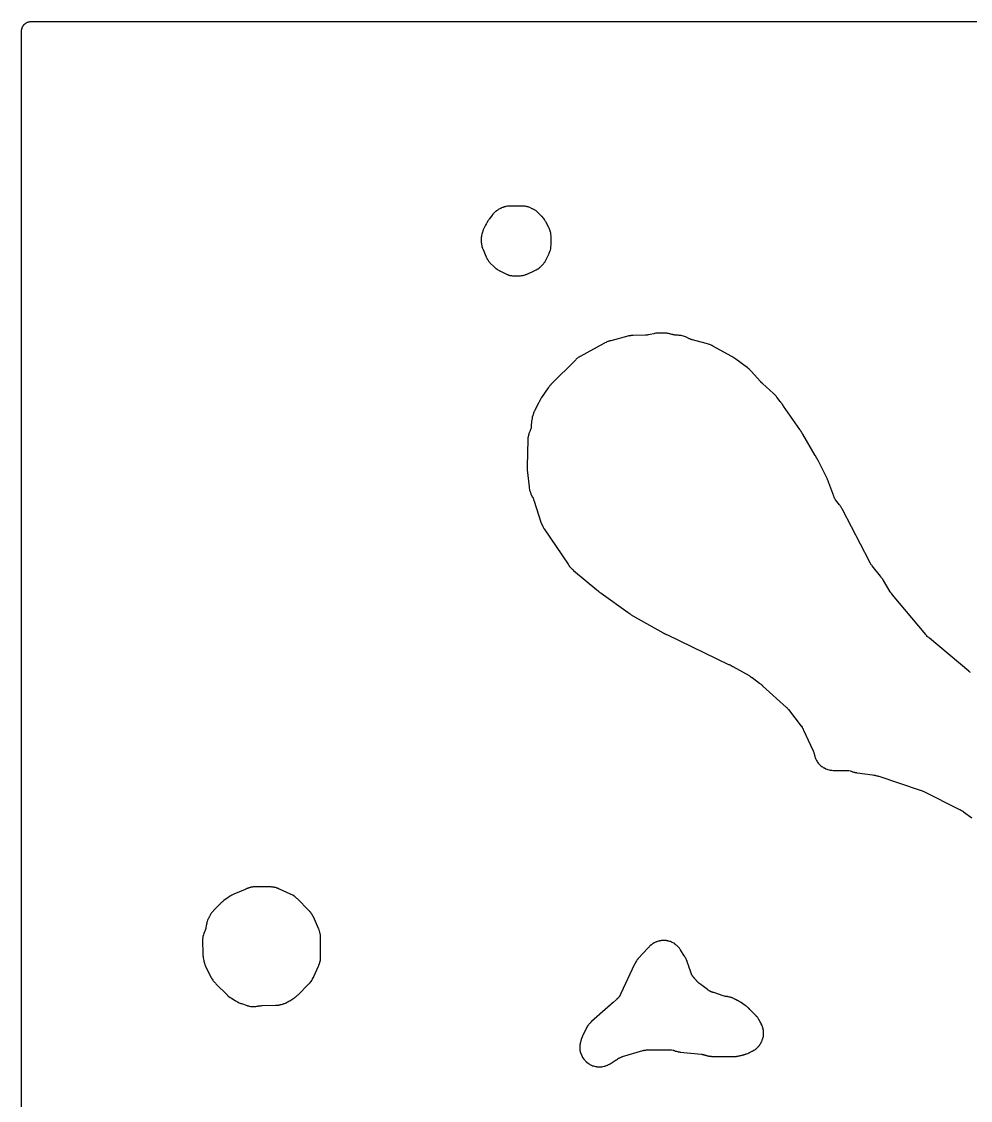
# Model space of a CAD drawing. Header units: millimetres. Extents: x 0 to 300, y 0 to 300.
# Drawn here: x -0.1 to 120.9, y 162.5 to 300.1 of the extents above; entities that cross this region are included whole.
import ezdxf

# ---------------------------------------------------------------- set-up
doc = ezdxf.new("R2010")
doc.units = ezdxf.units.MM
doc.layers.add('CUT', color=7, linetype='CONTINUOUS')

msp = doc.modelspace()

# ---------------------------------------------------------------- linework, layer by layer
at = {"layer": 'CUT'}
for points in [[(-0.08, 1.15), (-0.08, 298.84), (-0.08, 298.85), (-0.07, 298.98), (-0.07, 298.99), (-0.07, 299), (-0.06, 299.01), (-0.06, 299.02), (-0.06, 299.03), (-0.05, 299.09), (-0.05, 299.11), (-0.05, 299.12), (-0.04, 299.14), (-0.03, 299.17), (-0.02, 299.22), (-0.02, 299.23), (-0.02, 299.24), (0, 299.3), (0.01, 299.32), (0.02, 299.33), (0.04, 299.37), (0.05, 299.4), (0.06, 299.43), (0.07, 299.44), (0.08, 299.45), (0.08, 299.46), (0.12, 299.53), (0.13, 299.54), (0.14, 299.55), (0.16, 299.58), (0.17, 299.59), (0.19, 299.63), (0.2, 299.63), (0.21, 299.65), (0.22, 299.66), (0.23, 299.67), (0.27, 299.72), (0.28, 299.72), (0.31, 299.75), (0.36, 299.8), (0.39, 299.82), (0.4, 299.82), (0.41, 299.83), (0.45, 299.86), (0.46, 299.87), (0.56, 299.93), (0.57, 299.94), (0.66, 299.98), (0.67, 299.98), (0.73, 300), (0.75, 300.01), (0.78, 300.02), (0.88, 300.04), (1.01, 300.06), (1.14, 300.07), (1.15, 300.07), (298.85, 300.07)], [(120.92, 217.09), (120.86, 217.13), (120.78, 217.19), (120.75, 217.22), (120.72, 217.24), (120.71, 217.25), (115.7, 221.45), (115.69, 221.46), (115.6, 221.54), (115.46, 221.65), (115.43, 221.68), (115.42, 221.69), (115.41, 221.7), (115.31, 221.82), (115.28, 221.85), (115.27, 221.87), (115.23, 221.92), (110.96, 227.01), (110.89, 227.11), (110.83, 227.19), (110.78, 227.24), (110.77, 227.25), (110.76, 227.26), (110.75, 227.27), (110.7, 227.36), (110.7, 227.37), (109.84, 228.81), (109.8, 228.87), (109.79, 228.89), (109.78, 228.9), (109.74, 228.96), (109.74, 228.97), (109.67, 229.06), (109.63, 229.1), (109.63, 229.11), (109.62, 229.12), (109.59, 229.17), (109.58, 229.18), (109.57, 229.19), (109.56, 229.21), (109.55, 229.22), (109.54, 229.23), (109.53, 229.25), (109.51, 229.27), (109.47, 229.32), (109.43, 229.36), (108.4, 230.67), (108.4, 230.68), (108.34, 230.77), (108.28, 230.83), (108.19, 230.97), (108.18, 230.98), (108.18, 230.99), (108.15, 231.02), (108.15, 231.03), (108.09, 231.15), (108.08, 231.16), (108.06, 231.21), (108.03, 231.25), (104.62, 237.85), (104.59, 237.89), (104.58, 237.91), (104.55, 237.97), (104.53, 238), (104.53, 238.01), (104.48, 238.1), (104.45, 238.14), (104.44, 238.17), (104.38, 238.27), (104.37, 238.28), (104.31, 238.36), (104.3, 238.37), (104.29, 238.38), (104.27, 238.41), (104.23, 238.45), (104.23, 238.46), (104.21, 238.48), (103.87, 238.89), (103.75, 239.04), (103.75, 239.05), (103.73, 239.08), (103.71, 239.11), (103.62, 239.26), (103.62, 239.27), (103.61, 239.29), (103.6, 239.31), (103.57, 239.37), (103.55, 239.42), (103.55, 239.43), (103.51, 239.54), (103.48, 239.59), (102.87, 241.27), (102.84, 241.33), (102.83, 241.35), (102.83, 241.36), (102.81, 241.4), (102.8, 241.42), (102.8, 241.43), (102.8, 241.44), (102.79, 241.47), (102.78, 241.5), (102.76, 241.54), (102.73, 241.62), (102.72, 241.63), (102.71, 241.67), (102.7, 241.69), (102.69, 241.74), (102.64, 241.84), (101.49, 244.11), (101.46, 244.17), (101.44, 244.21), (101.42, 244.24), (101.41, 244.26), (101.4, 244.27), (101.39, 244.31), (101.38, 244.31), (101.38, 244.32), (101.37, 244.33), (101.35, 244.37), (101.34, 244.38), (101.33, 244.4), (101.32, 244.42), (101.31, 244.44), (101.3, 244.45), (101.3, 244.46), (101.29, 244.47), (101.28, 244.49), (101.26, 244.52), (101.25, 244.53), (101.25, 244.54), (101.23, 244.59), (101.2, 244.63), (101.19, 244.65), (101.16, 244.71), (101.16, 244.72), (101.15, 244.73), (101.14, 244.74), (99.55, 247.47), (99.51, 247.53), (99.5, 247.54), (99.49, 247.55), (99.49, 247.56), (99.48, 247.56), (99.48, 247.57), (99.47, 247.58), (99.46, 247.6), (99.45, 247.62), (99.43, 247.67), (99.42, 247.68), (99.4, 247.71), (99.39, 247.73), (99.37, 247.77), (99.36, 247.78), (99.35, 247.8), (99.34, 247.81), (99.33, 247.82), (99.33, 247.83), (99.32, 247.84), (99.31, 247.86), (99.29, 247.89), (99.25, 247.95), (99.22, 247.98), (99.18, 248.04), (99.17, 248.05), (99.16, 248.06), (97.09, 251.03), (97.06, 251.06), (97.05, 251.09), (97.03, 251.11), (97.02, 251.14), (97.01, 251.16), (96.98, 251.2), (96.98, 251.21), (96.95, 251.26), (96.93, 251.29), (96.9, 251.33), (96.86, 251.38), (96.83, 251.43), (96.8, 251.46), (96.78, 251.49), (96.74, 251.53), (96.68, 251.61), (96.67, 251.62), (96.64, 251.65), (96.22, 252.21), (96.17, 252.27), (96.03, 252.43), (96, 252.47), (95.99, 252.48), (95.98, 252.49), (95.96, 252.51), (95.92, 252.55), (95.91, 252.57), (95.82, 252.65), (95.8, 252.66), (94.41, 253.92), (94.39, 253.94), (94.29, 254.03), (94.26, 254.05), (94.25, 254.06), (94.23, 254.08), (94.21, 254.1), (94.2, 254.11), (94.18, 254.13), (94.09, 254.21), (92.98, 255.47), (92.95, 255.5), (92.93, 255.53), (92.91, 255.55), (92.9, 255.56), (92.88, 255.58), (92.83, 255.64), (92.75, 255.71), (92.69, 255.76), (92.5, 255.92), (92.45, 255.96), (91.01, 257.04), (90.96, 257.08), (90.94, 257.09), (90.93, 257.1), (90.92, 257.11), (90.91, 257.11), (90.88, 257.13), (90.83, 257.17), (90.79, 257.19), (90.75, 257.22), (90.7, 257.26), (90.65, 257.28), (90.62, 257.3), (90.59, 257.32), (90.57, 257.33), (90.49, 257.37), (90.48, 257.37), (88.08, 258.68), (88.05, 258.71), (87.94, 258.77), (87.78, 258.85), (87.69, 258.89), (87.61, 258.92), (87.4, 258.99), (87.39, 258.99), (87.24, 259.04), (85.48, 259.5), (85.44, 259.51), (85.42, 259.52), (85.37, 259.53), (85.34, 259.54), (85.3, 259.55), (85.28, 259.56), (85.27, 259.56), (85.25, 259.56), (85.24, 259.57), (85.23, 259.57), (85.14, 259.61), (85.12, 259.62), (85.09, 259.63), (85.07, 259.64), (84.99, 259.69), (84.74, 259.81), (84.72, 259.82), (84.59, 259.88), (84.44, 259.94), (84.31, 259.98), (84.18, 260.01), (84.02, 260.04), (83.92, 260.05), (83.82, 260.06), (83.78, 260.07), (83.63, 260.08), (83.57, 260.08), (83.55, 260.08), (83.53, 260.08), (83.35, 260.09), (83.33, 260.09), (83.3, 260.09), (83.22, 260.11), (83.13, 260.12), (83.02, 260.15), (82.97, 260.17), (82.83, 260.2), (82.72, 260.22), (82.65, 260.25), (82.54, 260.28), (82.43, 260.3), (82.35, 260.31), (82.27, 260.32), (82.22, 260.33), (82.09, 260.34), (82.04, 260.34), (81.26, 260.36), (81.23, 260.36), (81.14, 260.36), (81.02, 260.35), (80.82, 260.33), (80.69, 260.31), (80.64, 260.3), (80.56, 260.28), (80.53, 260.27), (80.07, 260.17), (79.86, 260.13), (79.81, 260.12), (79.76, 260.12), (79.69, 260.11), (79.55, 260.1), (79.53, 260.1), (79.5, 260.1), (77.91, 260.06), (77.81, 260.06), (77.71, 260.06), (77.62, 260.04), (77.61, 260.04), (77.6, 260.04), (77.55, 260.03), (77.47, 260.02), (77.44, 260.01), (77.42, 260.01), (77.32, 259.99), (77.25, 259.97), (75.07, 259.39), (75.06, 259.39), (74.99, 259.37), (74.95, 259.36), (74.84, 259.32), (74.81, 259.31), (74.72, 259.28), (74.67, 259.27), (74.56, 259.23), (74.45, 259.18), (74.29, 259.1), (74.24, 259.07), (74.18, 259.04), (74.17, 259.03), (71.17, 257.39), (71.13, 257.37), (71.11, 257.36), (71.02, 257.31), (71, 257.3), (70.98, 257.29), (70.91, 257.24), (70.8, 257.16), (70.73, 257.1), (70.66, 257.04), (70.59, 256.97), (67.45, 253.83), (67.4, 253.78), (67.33, 253.7), (67.3, 253.66), (67.28, 253.64), (67.27, 253.63), (67.26, 253.62), (67.23, 253.58), (67.18, 253.52), (67.11, 253.43), (67.1, 253.42), (67.09, 253.4), (66.22, 252.14), (66.18, 252.08), (66.15, 252.03), (66.13, 251.99), (66.11, 251.95), (66.1, 251.94), (66.09, 251.91), (66.07, 251.88), (66.06, 251.86), (66.04, 251.82), (66.01, 251.77), (65.96, 251.66), (65.95, 251.65), (65.95, 251.64), (65.91, 251.56), (65.88, 251.49), (65.42, 250.6), (65.4, 250.57), (65.39, 250.56), (65.39, 250.55), (65.36, 250.48), (65.31, 250.39), (65.3, 250.35), (65.29, 250.33), (65.26, 250.27), (65.22, 250.17), (65.2, 250.09), (65.1, 249.82), (65.08, 249.76), (65.05, 249.66), (65.03, 249.58), (65.01, 249.49), (65.01, 249.46), (64.97, 249.27), (64.95, 249.18), (64.94, 249.09), (64.91, 248.55), (64.91, 248.48), (64.91, 248.43), (64.91, 248.39), (64.89, 248.25), (64.86, 248.14), (64.83, 248.05), (64.79, 247.95), (64.77, 247.91), (64.77, 247.9), (64.73, 247.82), (64.7, 247.74), (64.69, 247.72), (64.65, 247.64), (64.61, 247.54), (64.59, 247.48), (64.56, 247.35), (64.51, 247.12), (64.49, 247), (64.48, 246.87), (64.48, 246.79), (64.38, 243.35), (64.38, 243.32), (64.38, 243.2), (64.38, 243.09), (64.39, 242.98), (64.4, 242.98), (64.4, 242.92), (64.65, 240.75), (64.65, 240.68), (64.66, 240.63), (64.66, 240.58), (64.68, 240.44), (64.7, 240.34), (64.73, 240.24), (64.77, 240.14), (64.77, 240.12), (64.8, 240.02), (64.85, 239.91), (64.88, 239.84), (64.92, 239.75), (65.08, 239.44), (65.14, 239.32), (65.18, 239.22), (65.19, 239.19), (65.21, 239.1), (65.23, 239.04), (66.2, 236.13), (66.22, 236.1), (66.23, 236.07), (66.24, 236.03), (66.25, 236.01), (66.27, 235.97), (66.28, 235.95), (66.28, 235.94), (66.29, 235.92), (66.31, 235.87), (66.32, 235.84), (66.33, 235.81), (66.38, 235.7), (66.43, 235.61), (66.48, 235.52), (66.52, 235.47), (66.54, 235.44), (66.56, 235.41), (66.57, 235.4), (66.58, 235.39), (69.63, 230.89), (69.65, 230.85), (69.65, 230.84), (69.71, 230.74), (69.79, 230.64), (69.81, 230.61), (69.87, 230.54), (69.88, 230.52), (69.95, 230.44), (70.03, 230.37), (70.13, 230.28), (70.17, 230.25), (70.2, 230.23), (70.22, 230.2), (70.24, 230.18), (70.26, 230.17), (70.32, 230.11), (73.27, 227.64), (73.29, 227.62), (73.32, 227.6), (73.35, 227.57), (73.36, 227.56), (73.38, 227.54), (73.39, 227.54), (73.41, 227.52), (73.43, 227.51), (73.43, 227.5), (73.44, 227.49), (73.46, 227.48), (73.47, 227.47), (73.49, 227.45), (73.5, 227.44), (73.51, 227.43), (73.53, 227.41), (73.58, 227.36), (73.66, 227.3), (73.73, 227.25), (73.77, 227.23), (73.81, 227.2), (73.82, 227.2), (77.28, 224.73), (77.29, 224.72), (77.31, 224.71), (77.36, 224.66), (77.39, 224.64), (77.44, 224.6), (77.48, 224.57), (77.49, 224.56), (77.51, 224.55), (77.52, 224.55), (77.6, 224.49), (77.61, 224.48), (77.63, 224.47), (77.64, 224.46), (77.72, 224.41), (77.75, 224.39), (77.76, 224.39), (77.78, 224.37), (77.86, 224.32), (81.72, 222.15), (81.75, 222.14), (81.76, 222.14), (81.76, 222.13), (81.77, 222.13), (81.78, 222.12), (81.79, 222.12), (81.83, 222.1), (81.84, 222.09), (81.86, 222.08), (81.91, 222.05), (81.92, 222.05), (81.93, 222.04), (81.98, 222.01), (82.07, 221.98), (82.09, 221.97), (82.11, 221.96), (82.12, 221.96), (82.13, 221.95), (82.17, 221.93), (82.27, 221.88), (90.08, 218.13), (90.09, 218.13), (90.12, 218.12), (90.17, 218.1), (90.22, 218.07), (90.25, 218.06), (90.26, 218.05), (90.31, 218.03), (90.33, 218.02), (90.35, 218.01), (90.37, 218), (90.43, 217.96), (90.46, 217.94), (90.5, 217.92), (90.57, 217.88), (90.59, 217.87), (90.61, 217.86), (92.71, 216.69), (92.8, 216.63), (92.82, 216.61), (92.84, 216.6), (92.86, 216.58), (92.93, 216.53), (93.03, 216.47), (93.07, 216.45), (93.09, 216.44), (94.04, 215.72), (94.05, 215.71), (94.16, 215.63), (94.25, 215.57), (94.26, 215.56), (94.36, 215.47), (94.37, 215.46), (94.38, 215.45), (94.42, 215.41), (94.44, 215.4), (94.46, 215.37), (97.45, 212.65), (97.46, 212.64), (97.53, 212.59), (97.59, 212.52), (97.6, 212.51), (97.71, 212.37), (99.35, 210.24), (99.36, 210.23), (99.46, 210.11), (99.46, 210.1), (99.51, 210), (99.57, 209.89), (99.59, 209.86), (99.61, 209.83), (99.65, 209.74), (100.83, 207.18), (100.84, 207.15), (100.85, 207.13), (100.87, 207.09), (100.91, 207), (100.95, 206.9), (100.98, 206.77), (100.98, 206.74), (100.99, 206.69), (101.02, 206.59), (101.03, 206.56), (101.04, 206.53), (101.05, 206.49), (101.06, 206.47), (101.06, 206.45), (101.08, 206.37), (101.09, 206.34), (101.12, 206.24), (101.17, 206.13), (101.18, 206.11), (101.24, 205.97), (101.3, 205.86), (101.36, 205.76), (101.43, 205.66), (101.52, 205.54), (101.63, 205.41), (101.69, 205.36), (101.7, 205.34), (101.73, 205.31), (101.77, 205.28), (101.77, 205.27), (101.86, 205.19), (101.95, 205.12), (102.04, 205.06), (102.14, 205), (102.23, 204.95), (102.3, 204.92), (102.47, 204.83), (102.48, 204.83), (102.5, 204.82), (102.62, 204.76), (102.75, 204.73), (102.91, 204.69), (103.02, 204.66), (103.15, 204.64), (103.16, 204.64), (103.23, 204.63), (103.4, 204.62), (103.43, 204.62), (105.17, 204.59), (105.19, 204.59), (105.24, 204.59), (105.43, 204.58), (105.57, 204.56), (105.6, 204.55), (105.73, 204.51), (105.78, 204.49), (105.79, 204.49), (105.8, 204.48), (105.81, 204.48), (105.82, 204.48), (105.83, 204.47), (105.84, 204.47), (105.9, 204.44), (105.91, 204.43), (105.93, 204.43), (106.04, 204.4), (106.08, 204.39), (106.13, 204.37), (106.18, 204.36), (106.21, 204.36), (106.38, 204.33), (106.39, 204.33), (106.45, 204.32), (106.49, 204.31), (108.43, 204.06), (108.59, 204.02), (108.64, 204.01), (108.68, 204.01), (108.7, 204), (108.73, 204), (108.76, 204), (108.78, 203.99), (108.83, 203.98), (108.84, 203.98), (108.97, 203.94), (108.99, 203.93), (109.02, 203.93), (109.07, 203.91), (109.08, 203.91), (109.17, 203.88), (109.22, 203.87), (114.53, 202.1), (114.7, 202.03), (114.75, 202.01), (114.83, 201.98), (114.87, 201.96), (114.89, 201.95), (119.52, 199.64), (119.55, 199.62), (119.65, 199.57), (119.66, 199.56), (119.73, 199.53), (119.75, 199.52), (119.76, 199.52), (119.77, 199.51), (119.85, 199.46), (119.87, 199.45), (119.92, 199.41), (119.94, 199.4), (120.04, 199.33), (121.11, 198.56)]]:
    msp.add_lwpolyline(points, dxfattribs=at)
for points in [[(58.67, 271.27), (58.68, 271.24), (58.71, 271.16), (58.71, 271.15), (58.72, 271.12), (58.73, 271.1), (58.77, 271.02), (58.77, 271.01), (58.78, 271), (59.14, 270.15), (59.15, 270.12), (59.18, 270.05), (59.2, 270.01), (59.2, 270), (59.21, 269.99), (59.25, 269.89), (59.31, 269.79), (59.38, 269.69), (59.4, 269.65), (59.41, 269.63), (59.47, 269.54), (59.54, 269.45), (59.62, 269.36), (59.69, 269.29), (60.13, 268.85), (60.19, 268.8), (60.36, 268.65), (60.44, 268.58), (60.55, 268.5), (60.65, 268.44), (60.82, 268.34), (60.86, 268.31), (60.91, 268.28), (60.99, 268.24), (61.59, 267.94), (61.67, 267.9), (61.74, 267.87), (61.76, 267.86), (61.84, 267.83), (61.87, 267.81), (61.99, 267.77), (62.02, 267.77), (62.05, 267.76), (62.06, 267.76), (62.08, 267.75), (62.1, 267.75), (62.17, 267.72), (62.28, 267.7), (62.4, 267.68), (62.51, 267.67), (62.55, 267.67), (62.63, 267.66), (63.33, 267.66), (63.4, 267.66), (63.56, 267.67), (63.69, 267.69), (63.75, 267.7), (63.86, 267.72), (63.97, 267.75), (63.99, 267.75), (64.13, 267.79), (64.22, 267.82), (64.25, 267.83), (64.35, 267.87), (64.45, 267.92), (64.47, 267.93), (65.28, 268.28), (65.37, 268.32), (65.55, 268.41), (65.58, 268.43), (65.67, 268.48), (65.69, 268.49), (65.76, 268.54), (65.8, 268.56), (65.91, 268.64), (65.98, 268.7), (66.05, 268.76), (66.11, 268.82), (66.26, 268.97), (66.32, 269.03), (66.44, 269.16), (66.48, 269.2), (66.53, 269.26), (66.6, 269.36), (66.61, 269.37), (66.62, 269.39), (66.63, 269.4), (66.67, 269.46), (66.69, 269.48), (66.74, 269.57), (66.79, 269.66), (66.83, 269.76), (67.17, 270.43), (67.2, 270.51), (67.22, 270.56), (67.26, 270.66), (67.3, 270.75), (67.34, 270.9), (67.35, 270.92), (67.36, 270.95), (67.4, 271.09), (67.42, 271.23), (67.43, 271.35), (67.43, 271.38), (67.44, 271.55), (67.44, 271.62), (67.44, 272.75), (67.43, 272.92), (67.41, 273.06), (67.4, 273.12), (67.37, 273.23), (67.35, 273.28), (67.35, 273.3), (67.34, 273.32), (67.34, 273.33), (67.33, 273.36), (67.33, 273.39), (67.29, 273.51), (67.24, 273.62), (67.19, 273.73), (67.17, 273.77), (66.85, 274.41), (66.83, 274.44), (66.8, 274.5), (66.78, 274.54), (66.75, 274.58), (66.74, 274.59), (66.65, 274.75), (66.59, 274.85), (66.51, 274.96), (66.44, 275.04), (66.29, 275.21), (66.24, 275.27), (65.81, 275.7), (65.76, 275.74), (65.66, 275.83), (65.64, 275.85), (65.57, 275.91), (65.48, 275.98), (65.39, 276.04), (65.32, 276.08), (65.23, 276.13), (65.06, 276.21), (65.04, 276.22), (64.75, 276.35), (64.72, 276.36), (64.6, 276.41), (64.52, 276.44), (64.43, 276.46), (64.39, 276.47), (64.37, 276.48), (64.24, 276.51), (64.1, 276.53), (64.01, 276.54), (63.95, 276.55), (63.78, 276.56), (63.69, 276.56), (62.27, 276.54), (62.12, 276.54), (62.01, 276.53), (61.9, 276.52), (61.7, 276.48), (61.69, 276.48), (61.67, 276.48), (61.65, 276.48), (61.62, 276.47), (61.59, 276.47), (61.56, 276.46), (61.47, 276.44), (61.45, 276.43), (61.44, 276.43), (61.43, 276.43), (61.36, 276.4), (61.33, 276.38), (61.32, 276.38), (61.31, 276.38), (61.29, 276.37), (61.25, 276.35), (61.12, 276.31), (61.02, 276.26), (61.01, 276.26), (60.97, 276.24), (60.91, 276.21), (60.8, 276.15), (60.71, 276.09), (60.68, 276.07), (60.59, 276.02), (60.59, 276.01), (60.56, 276), (60.46, 275.93), (60.43, 275.91), (60.38, 275.87), (60.37, 275.87), (60.32, 275.83), (60.22, 275.74), (60.13, 275.65), (60.1, 275.62), (60.09, 275.6), (60.07, 275.58), (60.04, 275.54), (60.03, 275.54), (60.03, 275.53), (60.02, 275.52), (60, 275.5), (59.97, 275.46), (59.96, 275.45), (59.95, 275.44), (59.94, 275.42), (59.93, 275.41), (59.91, 275.39), (59.57, 274.92), (59.56, 274.91), (59.53, 274.87), (59.52, 274.86), (59.51, 274.84), (59.5, 274.83), (59.5, 274.82), (59.46, 274.77), (59.42, 274.72), (59.38, 274.65), (59.36, 274.61), (59.35, 274.59), (59.33, 274.56), (59.31, 274.53), (59.28, 274.47), (59.25, 274.43), (59.21, 274.33), (59.2, 274.31), (59.18, 274.29), (59.15, 274.24), (59.09, 274.12), (58.8, 273.51), (58.76, 273.41), (58.73, 273.33), (58.7, 273.24), (58.69, 273.22), (58.65, 273.1), (58.6, 272.95), (58.57, 272.82), (58.55, 272.69), (58.54, 272.55), (58.54, 272.51), (58.53, 272.35), (58.53, 272.25), (58.54, 271.98), (58.54, 271.92), (58.55, 271.8), (58.56, 271.68), (58.6, 271.48), (58.63, 271.38)], [(23.03, 181.26), (23.03, 181.24), (23.03, 181.14), (23.05, 180.91), (23.06, 180.91), (23.06, 180.87), (23.07, 180.83), (23.08, 180.77), (23.08, 180.74), (23.08, 180.72), (23.11, 180.56), (23.11, 180.54), (23.15, 180.36), (23.16, 180.32), (23.18, 180.23), (23.19, 180.19), (23.21, 180.11), (23.21, 180.1), (23.23, 180.06), (23.24, 180.01), (23.24, 180), (23.25, 179.98), (23.28, 179.89), (23.28, 179.88), (23.29, 179.85), (23.31, 179.82), (23.34, 179.73), (23.35, 179.71), (23.36, 179.69), (23.39, 179.61), (24.1, 178.23), (24.14, 178.16), (24.16, 178.13), (24.18, 178.1), (24.2, 178.05), (24.23, 177.99), (24.24, 177.98), (24.3, 177.89), (24.37, 177.79), (24.47, 177.67), (24.49, 177.65), (24.64, 177.48), (24.69, 177.42), (26.12, 175.99), (26.16, 175.95), (26.18, 175.93), (26.19, 175.92), (26.27, 175.85), (26.35, 175.79), (26.52, 175.67), (26.61, 175.61), (26.67, 175.58), (26.68, 175.57), (26.71, 175.55), (26.74, 175.54), (26.76, 175.53), (27.22, 175.24), (27.31, 175.19), (27.37, 175.16), (27.46, 175.11), (27.68, 175), (27.79, 174.95), (27.89, 174.91), (27.96, 174.88), (28.67, 174.64), (28.69, 174.63), (28.7, 174.63), (28.73, 174.62), (28.81, 174.6), (28.83, 174.6), (28.86, 174.59), (28.91, 174.58), (28.94, 174.57), (29.12, 174.53), (29.25, 174.51), (29.38, 174.5), (29.51, 174.5), (29.62, 174.5), (29.73, 174.51), (29.73, 174.52), (29.79, 174.52), (29.94, 174.54), (30.03, 174.56), (30.05, 174.56), (30.07, 174.57), (30.1, 174.57), (30.15, 174.58), (30.31, 174.61), (30.32, 174.61), (30.42, 174.62), (30.56, 174.63), (30.57, 174.63), (30.6, 174.63), (32.31, 174.67), (32.45, 174.67), (32.58, 174.68), (32.71, 174.7), (32.77, 174.72), (32.83, 174.73), (32.85, 174.74), (32.86, 174.74), (32.92, 174.75), (32.94, 174.76), (33.08, 174.79), (33.18, 174.82), (33.22, 174.83), (33.34, 174.87), (33.37, 174.88), (33.43, 174.9), (33.46, 174.91), (33.57, 174.95), (33.69, 175), (33.71, 175.02), (33.75, 175.04), (33.76, 175.05), (33.8, 175.07), (33.85, 175.09), (33.89, 175.11), (33.96, 175.15), (34, 175.17), (34.02, 175.18), (34.08, 175.22), (34.13, 175.25), (34.63, 175.57), (34.72, 175.64), (34.86, 175.75), (34.88, 175.76), (35.1, 175.94), (35.19, 176.02), (36.53, 177.36), (36.57, 177.41), (36.62, 177.46), (36.66, 177.51), (36.69, 177.54), (36.76, 177.62), (36.77, 177.63), (36.78, 177.64), (36.85, 177.72), (36.92, 177.81), (36.98, 177.91), (37.01, 177.98), (37.02, 178), (37.03, 178.01), (37.04, 178.05), (37.11, 178.17), (37.13, 178.21), (37.19, 178.32), (37.78, 179.65), (37.82, 179.76), (37.82, 179.78), (37.91, 179.98), (37.95, 180.11), (37.97, 180.18), (38, 180.29), (38.02, 180.4), (38.03, 180.51), (38.03, 180.55), (38.04, 180.72), (38.04, 180.79), (38.03, 183.39), (38.03, 183.5), (38.02, 183.63), (38, 183.75), (38, 183.76), (38, 183.77), (37.99, 183.82), (37.97, 183.91), (37.96, 183.95), (37.95, 184.01), (37.91, 184.14), (37.88, 184.23), (37.84, 184.35), (37.81, 184.41), (37.79, 184.45), (37.13, 185.93), (37.1, 185.99), (37.09, 186), (37.09, 186.01), (37.08, 186.02), (37.07, 186.05), (37.04, 186.12), (37.01, 186.16), (36.98, 186.22), (36.97, 186.23), (36.95, 186.27), (36.94, 186.28), (36.93, 186.29), (36.9, 186.34), (36.87, 186.39), (36.85, 186.41), (36.8, 186.48), (36.77, 186.51), (36.72, 186.57), (36.7, 186.59), (36.67, 186.63), (36.64, 186.66), (36.6, 186.71), (36.55, 186.76), (36.51, 186.81), (35.09, 188.23), (35.04, 188.27), (34.99, 188.32), (34.94, 188.36), (34.91, 188.39), (34.87, 188.42), (34.85, 188.44), (34.79, 188.49), (34.76, 188.52), (34.67, 188.59), (34.52, 188.69), (34.41, 188.75), (34.3, 188.8), (34.29, 188.8), (34.27, 188.81), (34.22, 188.83), (34.2, 188.84), (32.81, 189.46), (32.78, 189.48), (32.76, 189.49), (32.67, 189.54), (32.6, 189.56), (32.59, 189.57), (32.54, 189.59), (32.47, 189.62), (32.44, 189.63), (32.3, 189.67), (32.22, 189.68), (32.21, 189.68), (32.17, 189.69), (32.12, 189.71), (32.07, 189.72), (31.95, 189.73), (31.94, 189.73), (31.9, 189.74), (31.83, 189.74), (31.75, 189.75), (29.55, 189.75), (29.46, 189.75), (29.37, 189.74), (29.17, 189.71), (29.1, 189.69), (29.05, 189.68), (28.99, 189.66), (28.93, 189.64), (28.89, 189.63), (28.88, 189.62), (28.82, 189.6), (28.81, 189.59), (28.78, 189.58), (28.76, 189.57), (28.66, 189.54), (28.62, 189.53), (28.5, 189.48), (28.46, 189.46), (28.44, 189.45), (26.99, 188.82), (26.83, 188.75), (26.73, 188.7), (26.72, 188.69), (26.71, 188.69), (26.69, 188.68), (26.67, 188.67), (26.64, 188.65), (26.62, 188.64), (26.59, 188.63), (26.58, 188.62), (26.54, 188.6), (26.53, 188.59), (26.51, 188.58), (26.47, 188.56), (26.46, 188.55), (26.4, 188.52), (26.33, 188.47), (25.77, 188.07), (25.71, 188.02), (25.69, 188.01), (25.67, 187.99), (25.62, 187.95), (25.58, 187.92), (25.53, 187.87), (25.52, 187.87), (25.49, 187.84), (25.47, 187.82), (25.43, 187.79), (25.38, 187.74), (25.37, 187.73), (25.36, 187.72), (25.35, 187.71), (25.34, 187.7), (25.33, 187.69), (25.3, 187.65), (25.28, 187.63), (25.22, 187.56), (25.21, 187.55), (25.19, 187.52), (25.17, 187.5), (24.41, 186.74), (24.39, 186.72), (24.32, 186.64), (24.28, 186.59), (24.15, 186.45), (24.09, 186.36), (24.03, 186.28), (24, 186.23), (23.97, 186.17), (23.88, 186), (23.85, 185.96), (23.78, 185.82), (23.74, 185.73), (23.73, 185.71), (23.72, 185.69), (23.68, 185.6), (23.66, 185.55), (23.64, 185.5), (23.59, 185.37), (23.56, 185.26), (23.54, 185.15), (23.51, 185.01), (23.49, 184.91), (23.48, 184.86), (23.48, 184.85), (23.48, 184.83), (23.48, 184.82), (23.47, 184.78), (23.46, 184.74), (23.43, 184.6), (23.4, 184.44), (23.36, 184.33), (23.17, 183.83), (23.16, 183.8), (23.1, 183.63), (23.05, 183.42), (23.03, 183.33), (23.02, 183.25), (23.02, 183.24), (23.02, 183.23), (23.01, 183.13), (23.01, 183.1), (23, 183.01), (23, 182.9), (23, 182.88), (23.03, 181.28)], [(71.13, 168.93), (71.15, 168.82), (71.17, 168.72), (71.21, 168.61), (71.23, 168.56), (71.23, 168.55), (71.24, 168.54), (71.25, 168.51), (71.27, 168.47), (71.29, 168.4), (71.29, 168.39), (71.3, 168.37), (71.32, 168.34), (71.33, 168.31), (71.33, 168.3), (71.34, 168.29), (71.34, 168.28), (71.35, 168.27), (71.35, 168.26), (71.38, 168.2), (71.38, 168.19), (71.39, 168.17), (71.42, 168.11), (71.45, 168.06), (71.46, 168.03), (71.51, 167.96), (71.51, 167.95), (71.61, 167.81), (71.66, 167.76), (71.67, 167.74), (71.77, 167.62), (71.85, 167.53), (71.89, 167.5), (71.91, 167.49), (71.92, 167.47), (71.94, 167.45), (71.97, 167.43), (71.99, 167.41), (72.01, 167.39), (72.1, 167.32), (72.11, 167.32), (72.13, 167.3), (72.15, 167.29), (72.16, 167.29), (72.18, 167.27), (72.19, 167.26), (72.2, 167.26), (72.29, 167.19), (72.3, 167.19), (72.38, 167.13), (72.48, 167.08), (72.59, 167.03), (72.61, 167.02), (72.72, 166.97), (72.84, 166.93), (72.99, 166.89), (73.1, 166.87), (73.19, 166.86), (73.23, 166.85), (73.27, 166.84), (73.28, 166.84), (73.37, 166.82), (73.52, 166.81), (73.53, 166.81), (73.59, 166.81), (73.73, 166.82), (73.76, 166.82), (73.79, 166.82), (73.9, 166.83), (74.04, 166.85), (74.25, 166.9), (74.26, 166.91), (74.3, 166.92), (74.34, 166.93), (74.41, 166.95), (74.52, 166.98), (74.62, 167.03), (74.66, 167.05), (74.68, 167.06), (74.72, 167.08), (74.77, 167.11), (74.78, 167.11), (74.89, 167.16), (74.99, 167.22), (75.6, 167.62), (75.65, 167.65), (75.76, 167.72), (75.78, 167.73), (75.92, 167.82), (76.06, 167.91), (76.07, 167.91), (76.08, 167.92), (76.09, 167.92), (76.1, 167.93), (76.11, 167.93), (76.12, 167.94), (76.17, 167.96), (76.21, 167.98), (76.22, 167.99), (76.23, 167.99), (76.37, 168.06), (76.39, 168.07), (76.41, 168.08), (76.43, 168.09), (76.44, 168.09), (76.45, 168.09), (76.46, 168.1), (76.47, 168.1), (76.48, 168.1), (76.49, 168.11), (76.5, 168.11), (76.52, 168.12), (76.54, 168.12), (79.13, 168.89), (79.16, 168.9), (79.17, 168.9), (79.18, 168.91), (79.21, 168.92), (79.22, 168.92), (79.24, 168.92), (79.25, 168.93), (79.26, 168.93), (79.28, 168.93), (79.3, 168.93), (79.31, 168.94), (79.34, 168.94), (79.37, 168.94), (79.49, 168.95), (79.54, 168.96), (79.6, 168.97), (79.62, 168.97), (79.64, 168.97), (79.66, 168.97), (79.67, 168.97), (79.69, 168.97), (82.55, 168.99), (82.56, 168.99), (82.58, 168.99), (82.6, 168.99), (82.62, 168.99), (82.65, 168.99), (82.67, 168.99), (82.7, 168.99), (82.72, 168.99), (82.75, 168.98), (82.76, 168.98), (82.77, 168.98), (82.78, 168.98), (82.79, 168.98), (82.8, 168.98), (82.81, 168.98), (82.82, 168.97), (83.03, 168.93), (83.05, 168.93), (83.06, 168.93), (83.07, 168.93), (83.08, 168.93), (83.09, 168.92), (83.11, 168.91), (83.12, 168.91), (83.13, 168.91), (83.15, 168.91), (83.17, 168.9), (83.18, 168.89), (83.33, 168.84), (83.34, 168.84), (83.35, 168.84), (83.36, 168.83), (83.4, 168.82), (83.45, 168.8), (83.56, 168.77), (83.61, 168.76), (83.66, 168.75), (83.68, 168.75), (83.69, 168.75), (83.76, 168.74), (83.81, 168.73), (83.82, 168.73), (83.85, 168.72), (83.86, 168.72), (83.92, 168.71), (86.64, 168.42), (86.65, 168.42), (86.68, 168.42), (86.69, 168.42), (86.7, 168.41), (86.73, 168.41), (86.74, 168.41), (86.75, 168.41), (86.76, 168.4), (86.77, 168.4), (86.82, 168.39), (86.83, 168.39), (86.84, 168.39), (86.85, 168.39), (86.89, 168.38), (86.9, 168.38), (86.92, 168.37), (86.94, 168.36), (86.95, 168.36), (86.96, 168.36), (86.97, 168.36), (86.98, 168.35), (86.99, 168.35), (87.07, 168.32), (87.08, 168.32), (87.1, 168.32), (87.13, 168.31), (87.13, 168.3), (87.14, 168.3), (87.16, 168.3), (87.18, 168.29), (87.21, 168.28), (87.24, 168.27), (87.25, 168.27), (87.28, 168.26), (87.29, 168.26), (87.3, 168.25), (87.39, 168.23), (87.4, 168.23), (87.45, 168.22), (87.46, 168.22), (87.47, 168.21), (87.48, 168.21), (87.52, 168.2), (87.54, 168.2), (87.55, 168.2), (87.56, 168.2), (87.57, 168.2), (87.58, 168.19), (87.59, 168.19), (87.66, 168.18), (87.67, 168.18), (87.68, 168.18), (87.69, 168.18), (87.73, 168.18), (87.75, 168.17), (87.76, 168.17), (87.77, 168.17), (87.78, 168.17), (87.81, 168.17), (87.82, 168.17), (87.83, 168.17), (87.84, 168.17), (87.85, 168.17), (87.86, 168.17), (87.88, 168.17), (87.92, 168.16), (87.95, 168.16), (87.97, 168.16), (90.77, 168.15), (90.79, 168.15), (90.83, 168.15), (90.85, 168.15), (90.93, 168.15), (91.05, 168.16), (91.07, 168.16), (91.08, 168.16), (91.09, 168.17), (91.1, 168.17), (91.18, 168.18), (91.19, 168.18), (91.23, 168.19), (91.29, 168.2), (91.3, 168.2), (91.39, 168.22), (91.41, 168.22), (91.43, 168.22), (91.48, 168.23), (91.54, 168.25), (91.67, 168.28), (91.82, 168.32), (91.86, 168.33), (91.87, 168.34), (91.88, 168.34), (91.91, 168.35), (91.93, 168.35), (91.94, 168.35), (91.98, 168.36), (92, 168.37), (92.01, 168.37), (92.02, 168.37), (92.03, 168.38), (92.04, 168.38), (92.05, 168.38), (92.06, 168.38), (92.07, 168.39), (92.08, 168.39), (92.12, 168.4), (92.14, 168.4), (92.16, 168.41), (92.17, 168.41), (92.19, 168.42), (92.24, 168.44), (92.26, 168.44), (92.27, 168.44), (92.28, 168.45), (92.34, 168.47), (92.35, 168.47), (92.36, 168.47), (92.38, 168.48), (92.54, 168.53), (92.63, 168.57), (92.68, 168.6), (92.72, 168.62), (92.73, 168.63), (92.77, 168.65), (92.8, 168.66), (92.83, 168.68), (93.1, 168.81), (93.12, 168.82), (93.13, 168.83), (93.18, 168.86), (93.19, 168.86), (93.3, 168.93), (93.31, 168.94), (93.33, 168.95), (93.36, 168.96), (93.43, 169), (93.44, 169.01), (93.46, 169.02), (93.51, 169.06), (93.52, 169.07), (93.53, 169.08), (93.54, 169.09), (93.6, 169.14), (93.61, 169.14), (93.64, 169.17), (93.7, 169.22), (93.74, 169.26), (93.76, 169.28), (93.77, 169.29), (93.82, 169.34), (93.83, 169.36), (93.91, 169.44), (93.92, 169.46), (93.99, 169.54), (94, 169.55), (94.03, 169.58), (94.07, 169.64), (94.07, 169.65), (94.08, 169.66), (94.12, 169.73), (94.14, 169.75), (94.19, 169.84), (94.2, 169.86), (94.21, 169.87), (94.22, 169.88), (94.25, 169.94), (94.26, 169.96), (94.26, 169.97), (94.27, 169.98), (94.27, 169.99), (94.28, 170), (94.32, 170.1), (94.33, 170.11), (94.34, 170.12), (94.36, 170.17), (94.37, 170.19), (94.37, 170.21), (94.38, 170.23), (94.42, 170.35), (94.43, 170.39), (94.44, 170.42), (94.45, 170.44), (94.46, 170.46), (94.49, 170.59), (94.51, 170.7), (94.51, 170.72), (94.51, 170.75), (94.52, 170.82), (94.53, 170.83), (94.53, 170.88), (94.53, 170.93), (94.53, 170.94), (94.54, 170.95), (94.54, 171.05), (94.54, 171.06), (94.54, 171.08), (94.54, 171.16), (94.54, 171.18), (94.54, 171.19), (94.54, 171.23), (94.54, 171.27), (94.53, 171.29), (94.53, 171.3), (94.53, 171.32), (94.53, 171.34), (94.53, 171.36), (94.53, 171.37), (94.53, 171.38), (94.52, 171.39), (94.52, 171.42), (94.52, 171.44), (94.52, 171.45), (94.52, 171.46), (94.51, 171.47), (94.51, 171.49), (94.5, 171.53), (94.5, 171.56), (94.5, 171.57), (94.48, 171.68), (94.45, 171.78), (94.45, 171.79), (94.44, 171.8), (94.44, 171.81), (94.43, 171.84), (94.42, 171.87), (94.42, 171.88), (94.42, 171.89), (94.41, 171.92), (94.4, 171.95), (94.39, 171.96), (94.36, 172.04), (94.36, 172.06), (94.35, 172.07), (94.33, 172.1), (94.33, 172.13), (94.32, 172.14), (94.32, 172.15), (94.3, 172.18), (94.25, 172.29), (94.24, 172.31), (94.23, 172.32), (94.22, 172.33), (94.22, 172.34), (94.17, 172.43), (94.11, 172.54), (94.08, 172.59), (93.97, 172.8), (93.94, 172.85), (93.92, 172.88), (93.9, 172.91), (93.9, 172.92), (93.88, 172.96), (93.84, 173.02), (93.82, 173.06), (93.75, 173.15), (93.69, 173.21), (93.68, 173.22), (93.67, 173.23), (93.67, 173.24), (93.64, 173.27), (93.62, 173.29), (93.61, 173.3), (93.6, 173.32), (93.57, 173.35), (93.56, 173.36), (93.53, 173.39), (93.52, 173.39), (92.95, 173.98), (92.91, 174.02), (92.85, 174.08), (92.79, 174.14), (92.7, 174.24), (92.69, 174.25), (92.67, 174.27), (92.66, 174.28), (92.65, 174.29), (92.64, 174.29), (92.63, 174.3), (92.61, 174.32), (92.57, 174.35), (92.55, 174.37), (92.55, 174.38), (92.54, 174.38), (92.53, 174.39), (92.52, 174.4), (92.5, 174.42), (92.47, 174.45), (92.46, 174.46), (92.45, 174.46), (92.44, 174.47), (92.43, 174.48), (92.35, 174.54), (92.34, 174.55), (92.32, 174.56), (92.31, 174.57), (92.27, 174.6), (92.26, 174.6), (92.25, 174.61), (92.22, 174.63), (92.14, 174.68), (91.94, 174.83), (91.67, 175.03), (91.64, 175.04), (91.61, 175.06), (91.59, 175.08), (91.51, 175.13), (91.49, 175.14), (91.47, 175.15), (91.45, 175.17), (91.44, 175.17), (91.43, 175.17), (91.4, 175.19), (91.37, 175.21), (91.35, 175.22), (91.34, 175.22), (91.33, 175.23), (91.32, 175.23), (91.3, 175.24), (91.29, 175.25), (91.27, 175.26), (91.25, 175.27), (91.24, 175.27), (91.23, 175.28), (91.21, 175.29), (91.2, 175.29), (91.19, 175.3), (90.97, 175.41), (90.88, 175.45), (90.84, 175.47), (90.81, 175.49), (90.78, 175.51), (90.73, 175.53), (90.6, 175.59), (90.57, 175.6), (90.56, 175.6), (90.53, 175.61), (90.51, 175.62), (90.5, 175.63), (90.47, 175.64), (90.44, 175.65), (90.41, 175.66), (90.4, 175.66), (90.39, 175.66), (90.36, 175.67), (90.29, 175.69), (90.26, 175.7), (90.25, 175.7), (90.24, 175.71), (90.2, 175.72), (90.05, 175.75), (90, 175.76), (89.93, 175.77), (89.81, 175.79), (89.71, 175.8), (89.68, 175.8), (89.63, 175.81), (89.56, 175.83), (89.38, 175.88), (88.18, 176.29), (88.12, 176.3), (88.11, 176.3), (88.08, 176.31), (88.01, 176.34), (87.94, 176.36), (87.93, 176.36), (87.9, 176.37), (87.89, 176.37), (87.88, 176.38), (87.87, 176.38), (87.84, 176.4), (87.81, 176.41), (87.8, 176.41), (87.79, 176.41), (87.78, 176.42), (87.75, 176.43), (87.72, 176.45), (87.71, 176.46), (87.7, 176.46), (87.67, 176.48), (87.65, 176.49), (87.62, 176.51), (87.59, 176.53), (87.5, 176.59), (87.49, 176.6), (87.48, 176.6), (87.47, 176.61), (87.44, 176.64), (87.39, 176.68), (86.71, 177.19), (86.61, 177.26), (86.6, 177.27), (86.55, 177.3), (86.43, 177.39), (86.41, 177.41), (86.4, 177.42), (86.38, 177.44), (86.36, 177.45), (86.34, 177.47), (86.33, 177.48), (86.32, 177.48), (86.31, 177.49), (86.3, 177.5), (86.29, 177.51), (86.28, 177.51), (86.26, 177.53), (86.25, 177.54), (86.24, 177.55), (86.22, 177.57), (86.21, 177.57), (86.19, 177.59), (86.19, 177.6), (86.18, 177.61), (86.17, 177.62), (86.16, 177.62), (86.12, 177.66), (86.12, 177.67), (86.1, 177.69), (86.05, 177.74), (85.98, 177.82), (85.97, 177.83), (85.96, 177.84), (85.95, 177.85), (85.94, 177.86), (85.94, 177.87), (85.93, 177.88), (85.9, 177.91), (85.89, 177.92), (85.78, 178.04), (85.76, 178.07), (85.74, 178.1), (85.72, 178.12), (85.66, 178.19), (85.66, 178.2), (85.58, 178.28), (85.58, 178.29), (85.55, 178.32), (85.53, 178.34), (85.53, 178.35), (85.52, 178.35), (85.5, 178.38), (85.49, 178.4), (85.46, 178.45), (85.45, 178.46), (85.44, 178.48), (85.44, 178.49), (85.4, 178.56), (85.37, 178.6), (85.36, 178.63), (85.36, 178.64), (85.36, 178.65), (85.35, 178.67), (85.34, 178.68), (85.34, 178.69), (85.33, 178.72), (85.32, 178.74), (85.31, 178.75), (85.31, 178.76), (85.31, 178.77), (85.3, 178.78), (85.3, 178.79), (85.29, 178.8), (85.29, 178.81), (85.28, 178.83), (85.25, 178.91), (85.01, 179.62), (85, 179.65), (84.97, 179.72), (84.97, 179.73), (84.96, 179.76), (84.95, 179.79), (84.95, 179.8), (84.94, 179.83), (84.92, 179.87), (84.91, 179.9), (84.87, 180.01), (84.86, 180.04), (84.85, 180.08), (84.82, 180.17), (84.82, 180.18), (84.81, 180.2), (84.81, 180.21), (84.81, 180.22), (84.81, 180.23), (84.8, 180.24), (84.8, 180.25), (84.79, 180.28), (84.77, 180.33), (84.76, 180.37), (84.73, 180.42), (84.73, 180.43), (84.72, 180.47), (84.69, 180.53), (84.67, 180.57), (84.64, 180.63), (84.61, 180.67), (84.55, 180.78), (84.51, 180.85), (84.49, 180.88), (84.47, 180.91), (84.46, 180.93), (84.43, 180.97), (83.96, 181.73), (83.91, 181.8), (83.8, 181.95), (83.74, 182.02), (83.68, 182.09), (83.66, 182.1), (83.66, 182.11), (83.65, 182.12), (83.64, 182.13), (83.63, 182.13), (83.63, 182.14), (83.62, 182.15), (83.58, 182.2), (83.5, 182.28), (83.41, 182.35), (83.31, 182.43), (83.24, 182.48), (83.22, 182.49), (83.18, 182.53), (83.15, 182.55), (83.12, 182.57), (83.01, 182.63), (82.9, 182.68), (82.89, 182.69), (82.81, 182.73), (82.69, 182.78), (82.58, 182.82), (82.47, 182.85), (82.45, 182.85), (82.43, 182.85), (82.41, 182.86), (82.39, 182.86), (82.38, 182.86), (82.34, 182.87), (82.24, 182.89), (82.23, 182.89), (82.22, 182.9), (82.21, 182.9), (82.2, 182.9), (82.19, 182.9), (82.18, 182.9), (82.17, 182.9), (82.16, 182.91), (82.15, 182.91), (82.03, 182.93), (81.97, 182.93), (81.9, 182.94), (81.72, 182.94), (81.62, 182.93), (81.57, 182.93), (81.51, 182.92), (81.5, 182.91), (81.49, 182.91), (81.43, 182.9), (81.41, 182.9), (81.4, 182.9), (81.38, 182.9), (81.32, 182.89), (81.28, 182.88), (81.27, 182.88), (81.26, 182.87), (81.24, 182.86), (81.23, 182.86), (81.2, 182.85), (81.18, 182.85), (81.17, 182.85), (81.14, 182.85), (81.02, 182.82), (80.91, 182.77), (80.83, 182.74), (80.81, 182.73), (80.8, 182.72), (80.78, 182.71), (80.77, 182.71), (80.76, 182.7), (80.69, 182.67), (80.68, 182.67), (80.66, 182.66), (80.63, 182.64), (80.58, 182.62), (80.48, 182.56), (80.39, 182.5), (80.38, 182.49), (80.35, 182.47), (80.34, 182.46), (80.33, 182.46), (80.28, 182.42), (80.22, 182.37), (80.21, 182.36), (80.19, 182.34), (80.18, 182.33), (80.17, 182.33), (80.05, 182.23), (80, 182.18), (79.99, 182.16), (79.97, 182.14), (79.95, 182.12), (79.94, 182.11), (79.91, 182.08), (79.89, 182.06), (79.89, 182.05), (79.87, 182.03), (79.78, 181.94), (78.58, 180.66), (78.55, 180.62), (78.54, 180.6), (78.53, 180.59), (78.52, 180.58), (78.51, 180.57), (78.5, 180.56), (78.47, 180.52), (78.44, 180.49), (78.44, 180.48), (78.39, 180.42), (78.37, 180.4), (78.33, 180.33), (78.32, 180.32), (78.25, 180.21), (78.24, 180.18), (78.19, 180.1), (78.18, 180.08), (78.16, 180.03), (78.16, 180.02), (78.15, 180.01), (78.14, 179.99), (78.14, 179.98), (78.13, 179.96), (78.12, 179.95), (78.09, 179.9), (76.34, 176.17), (76.33, 176.15), (76.33, 176.14), (76.33, 176.13), (76.32, 176.12), (76.3, 176.08), (76.29, 176.06), (76.27, 176.02), (76.27, 176.01), (76.25, 175.97), (76.24, 175.96), (76.24, 175.95), (76.24, 175.94), (76.22, 175.92), (76.2, 175.89), (76.2, 175.88), (76.15, 175.8), (76.13, 175.78), (76.11, 175.76), (76.1, 175.74), (76.1, 175.73), (76.09, 175.72), (76, 175.61), (75.99, 175.61), (75.99, 175.6), (75.98, 175.6), (75.93, 175.55), (75.93, 175.54), (75.92, 175.54), (75.9, 175.52), (75.9, 175.51), (75.89, 175.5), (75.88, 175.49), (75.87, 175.49), (75.85, 175.47), (75.83, 175.46), (75.8, 175.43), (75.75, 175.38), (75.73, 175.36), (75.37, 175.04), (75.11, 174.81), (75.04, 174.74), (74.35, 174.14), (72.61, 172.59), (72.59, 172.57), (72.56, 172.55), (72.56, 172.54), (72.54, 172.52), (72.53, 172.51), (72.52, 172.51), (72.52, 172.5), (72.51, 172.49), (72.5, 172.48), (72.49, 172.48), (72.41, 172.4), (72.37, 172.36), (72.3, 172.29), (72.24, 172.21), (72.2, 172.16), (72.2, 172.15), (72.19, 172.13), (72.15, 172.08), (72.12, 172.03), (72.11, 172.03), (72.06, 171.95), (72.06, 171.94), (72.03, 171.88), (72.02, 171.87), (72.01, 171.86), (72, 171.84), (71.98, 171.82), (71.98, 171.81), (71.97, 171.79), (71.96, 171.77), (71.96, 171.76), (71.95, 171.75), (71.92, 171.7), (71.9, 171.66), (71.49, 170.87), (71.49, 170.86), (71.48, 170.84), (71.46, 170.77), (71.43, 170.71), (71.41, 170.68), (71.4, 170.64), (71.4, 170.63), (71.39, 170.61), (71.36, 170.55), (71.36, 170.54), (71.36, 170.53), (71.35, 170.52), (71.34, 170.5), (71.33, 170.47), (71.32, 170.44), (71.31, 170.41), (71.3, 170.38), (71.26, 170.24), (71.26, 170.23), (71.26, 170.21), (71.25, 170.19), (71.24, 170.18), (71.24, 170.17), (71.18, 169.93), (71.17, 169.88), (71.17, 169.86), (71.17, 169.84), (71.16, 169.79), (71.15, 169.78), (71.15, 169.77), (71.14, 169.72), (71.14, 169.7), (71.14, 169.69), (71.14, 169.67), (71.13, 169.66), (71.13, 169.65), (71.13, 169.64), (71.13, 169.63), (71.13, 169.61), (71.13, 169.59), (71.12, 169.52), (71.12, 169.48), (71.12, 169.47), (71.12, 169.46), (71.11, 169.45), (71.11, 169.43), (71.11, 169.4), (71.11, 169.38), (71.11, 169.36), (71.11, 169.31), (71.11, 169.29), (71.11, 169.23), (71.11, 169.22), (71.11, 169.21), (71.12, 169.2), (71.12, 169.17), (71.12, 169.13), (71.12, 169.11), (71.12, 169.1), (71.12, 169.07), (71.13, 169.05), (71.13, 169.04), (71.13, 169.02), (71.13, 168.99)]]:
    msp.add_lwpolyline(points, close=True, dxfattribs=at)

doc.saveas('drawing.dxf')
